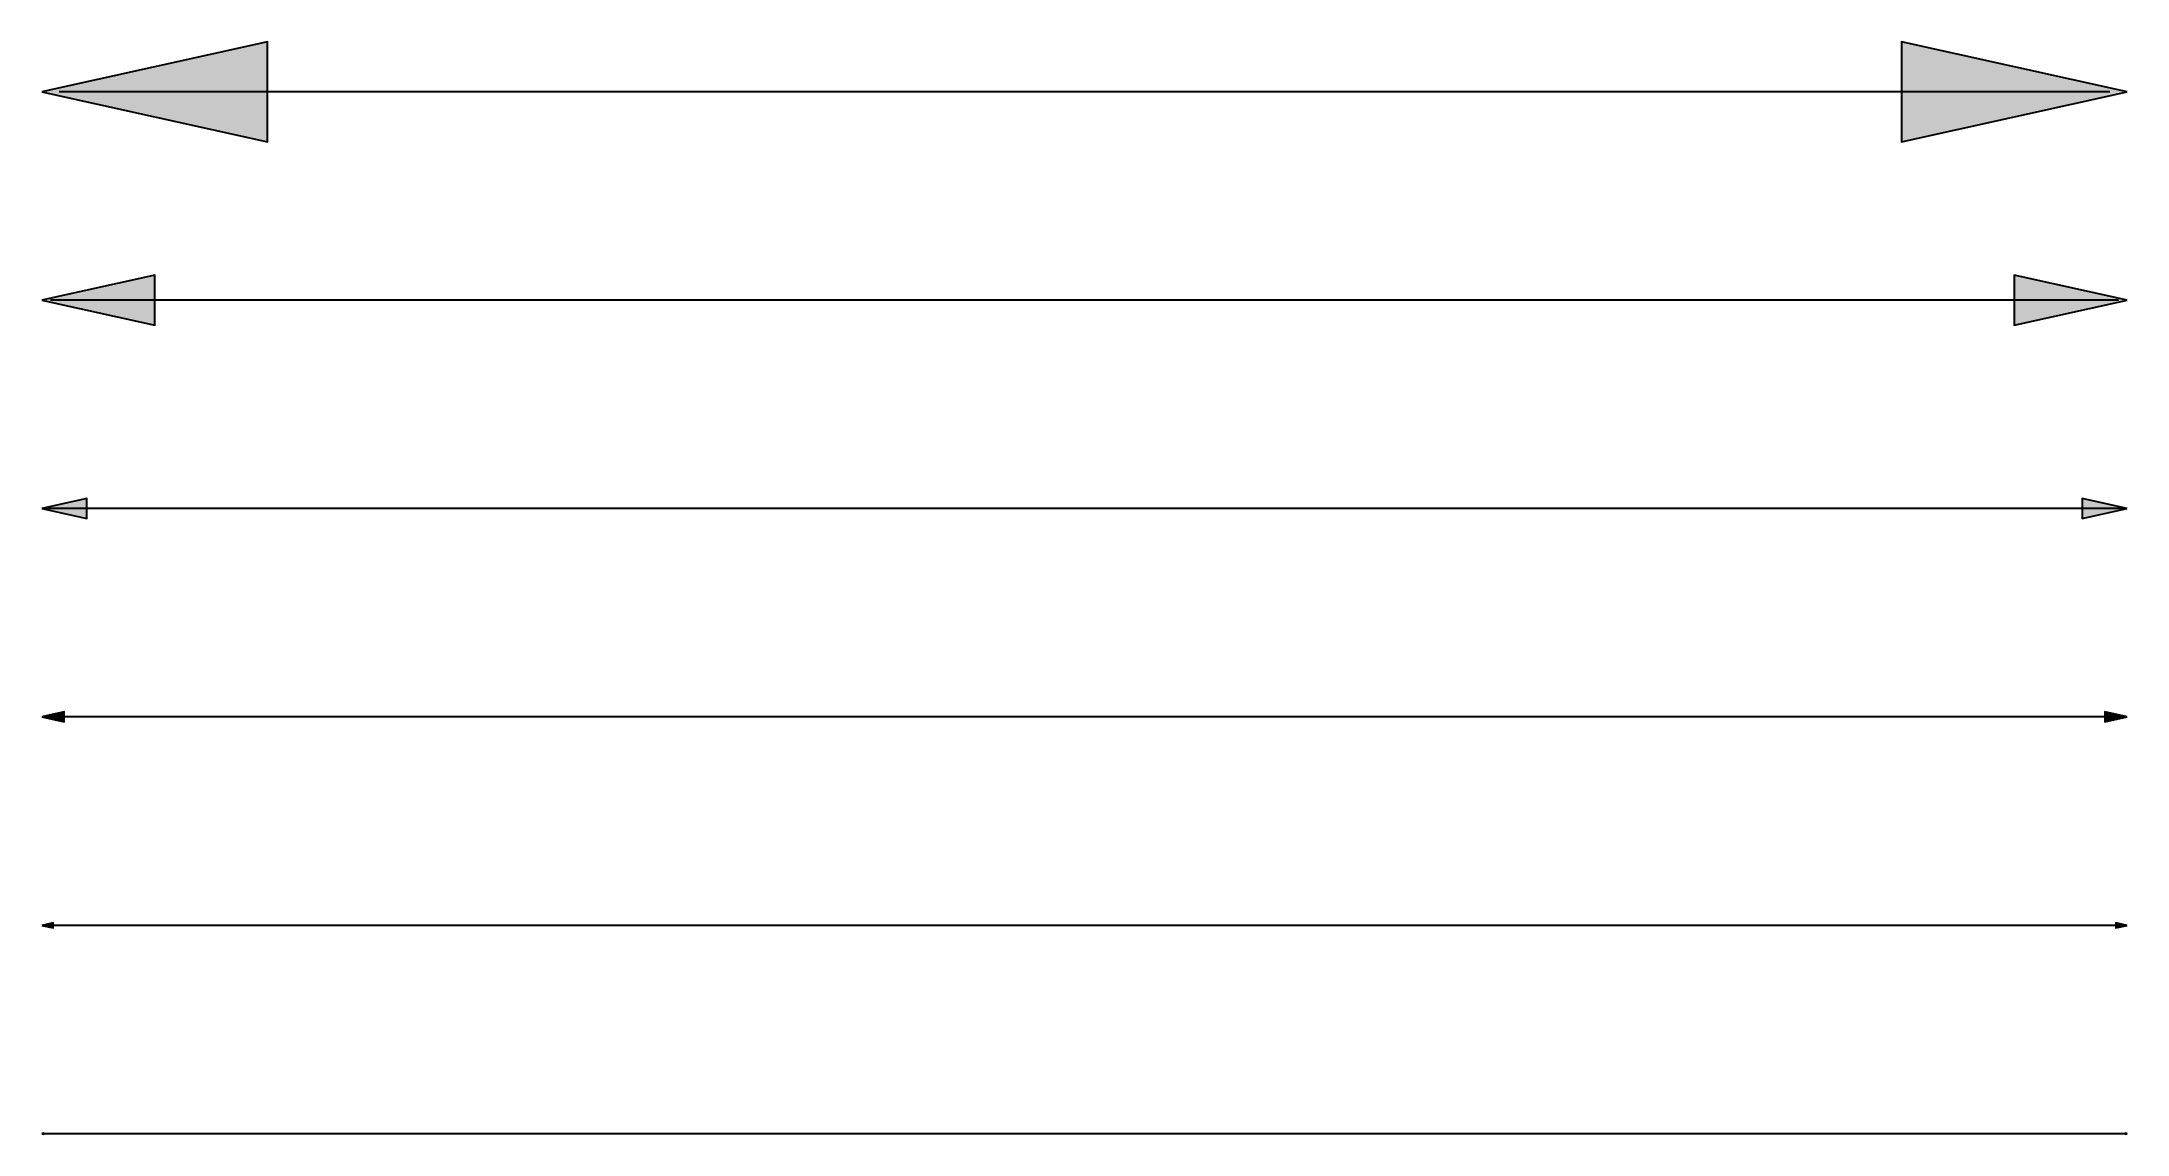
# Model space of a CAD drawing. Header units: millimetres. Extents: x 0 to 2000, y 0 to 1048.
import ezdxf

# ---------------------------------------------------------------- set-up
doc = ezdxf.new("R2010")
doc.units = ezdxf.units.MM
doc.layers.add('BZ_odn', color=1, linetype='Continuous')
doc.styles.add('BIKWYM', font='bikromsw.shx', dxfattribs={"width": 0.8})
doc.dimstyles.new('BZ_ST_100_mm', dxfattribs={"dimscale": 10, "dimtxt": 25, "dimasz": 1.666667, "dimexe": 24, "dimexo": 0, "dimgap": 7.5, "dimtad": 1, "dimdec": 1, "dimrnd": 0.5, "dimdsep": 46, "dimtxsty": 'BIKWYM', "dimblk": 'WYM-ST', "dimcen": 0, "dimdle": 20, "dimclrd": 256, "dimclre": 256, "dimclrt": 7, "dimadec": 0, "dimazin": 0, "dimtfac": 0.033333, "dimtdec": 1, "dimtix": 1, "dimtmove": 2, "dimatfit": 3, "dimldrblk": 'WYM-ST', "dimfxl": 1, "dimtvp": 0.8, "dimtolj": 1, "dimtzin": 0, "dimarcsym": 0})
doc.dimstyles.new('BZ_ST_10_mm', dxfattribs={"dimtxt": 25, "dimasz": 1.666667, "dimexe": 24, "dimexo": 0, "dimgap": 7.5, "dimtad": 1, "dimdec": 1, "dimrnd": 0.5, "dimdsep": 46, "dimtxsty": 'BIKWYM', "dimblk": 'WYM-ST', "dimcen": 0, "dimdle": 20, "dimclrd": 256, "dimclre": 256, "dimclrt": 7, "dimadec": 0, "dimazin": 0, "dimtfac": 0.033333, "dimtdec": 1, "dimtix": 1, "dimtmove": 2, "dimatfit": 3, "dimldrblk": 'WYM-ST', "dimfxl": 1, "dimtvp": 0.8, "dimtolj": 1, "dimtzin": 0, "dimarcsym": 0})
doc.dimstyles.new('BZ_ST_1_mm', dxfattribs={"dimscale": 0.1, "dimtxt": 25, "dimasz": 1.666667, "dimexe": 24, "dimexo": 0, "dimgap": 7.5, "dimtad": 1, "dimdec": 1, "dimrnd": 0.5, "dimdsep": 46, "dimtxsty": 'BIKWYM', "dimblk": 'WYM-ST', "dimcen": 0, "dimdle": 20, "dimclrd": 256, "dimclre": 256, "dimclrt": 7, "dimadec": 0, "dimazin": 0, "dimtfac": 0.033333, "dimtdec": 1, "dimtix": 1, "dimtmove": 2, "dimatfit": 3, "dimldrblk": 'WYM-ST', "dimfxl": 1, "dimtvp": 0.8, "dimtolj": 1, "dimtzin": 0, "dimarcsym": 0})
doc.dimstyles.new('BZ_ST_20_mm', dxfattribs={"dimscale": 2, "dimtxt": 25, "dimasz": 1.666667, "dimexe": 24, "dimexo": 0, "dimgap": 7.5, "dimtad": 1, "dimdec": 1, "dimrnd": 0.5, "dimdsep": 46, "dimtxsty": 'BIKWYM', "dimblk": 'WYM-ST', "dimcen": 0, "dimdle": 20, "dimclrd": 256, "dimclre": 256, "dimclrt": 7, "dimadec": 0, "dimazin": 0, "dimtfac": 0.033333, "dimtdec": 1, "dimtix": 1, "dimtmove": 2, "dimatfit": 3, "dimldrblk": 'WYM-ST', "dimfxl": 1, "dimtvp": 0.8, "dimtolj": 1, "dimtzin": 0, "dimarcsym": 0})
doc.dimstyles.new('BZ_ST_50_mm', dxfattribs={"dimscale": 5, "dimtxt": 25, "dimasz": 1.666667, "dimexe": 24, "dimexo": 0, "dimgap": 7.5, "dimtad": 1, "dimdec": 1, "dimrnd": 0.5, "dimdsep": 46, "dimtxsty": 'BIKWYM', "dimblk": 'WYM-ST', "dimcen": 0, "dimdle": 20, "dimclrd": 256, "dimclre": 256, "dimclrt": 7, "dimadec": 0, "dimazin": 0, "dimtfac": 0.033333, "dimtdec": 1, "dimtix": 1, "dimtmove": 2, "dimatfit": 3, "dimldrblk": 'WYM-ST', "dimfxl": 1, "dimtvp": 0.8, "dimtolj": 1, "dimtzin": 0, "dimarcsym": 0})
doc.dimstyles.new('BZ_ST_5_mm', dxfattribs={"dimscale": 0.5, "dimtxt": 25, "dimasz": 1.666667, "dimexe": 24, "dimexo": 0, "dimgap": 7.5, "dimtad": 1, "dimdec": 1, "dimrnd": 0.5, "dimdsep": 46, "dimtxsty": 'BIKWYM', "dimblk": 'WYM-ST', "dimcen": 0, "dimdle": 20, "dimclrd": 256, "dimclre": 256, "dimclrt": 7, "dimadec": 0, "dimazin": 0, "dimtfac": 0.033333, "dimtdec": 1, "dimtix": 1, "dimtmove": 2, "dimatfit": 3, "dimldrblk": 'WYM-ST', "dimfxl": 1, "dimtvp": 0.8, "dimtolj": 1, "dimtzin": 0, "dimarcsym": 0})

# ---------------------------------------------------------------- blocks, each defined once
blk = doc.blocks.new('WYM-ST')
blk.add_hatch(color=256).paths.add_polyline_path([(0, 0), (-13, 2.88), (-13, -2.88)])
blk.add_lwpolyline([(0, 0), (-13, 2.88), (-13, -2.88), (0, 0)])
blk = doc.blocks.new('*D9')
at = {"layer": 'BZ_odn', "lineweight": -2, "transparency": 16777216}
blk.add_line((1999.8, 0), (0.2, 0), dxfattribs=at)
at = {"layer": 'DEFPOINTS', "color": 0, "transparency": 16777216}
for p in [(0, 0), (0, 0), (2000, 0)]:
    blk.add_point(p, dxfattribs=at)
at = {"layer": 'BZ_odn', "lineweight": -2, "transparency": 16777216, "xscale": 0.1666666666666667, "yscale": 0.1666666666666667, "zscale": 0.1666666666666667, "rotation": 180}
blk.add_blockref('WYM-ST', (0, 0), dxfattribs=at)
at = {"layer": 'BZ_odn', "lineweight": -2, "transparency": 16777216, "xscale": 0.1666666666666667, "yscale": 0.1666666666666667, "zscale": 0.1666666666666667}
blk.add_blockref('WYM-ST', (2000, 0), dxfattribs=at)
blk = doc.blocks.new('*D10')
at = {"layer": 'BZ_odn', "lineweight": -2, "transparency": 16777216}
blk.add_line((1999.2, 200), (0.8, 200), dxfattribs=at)
at = {"layer": 'DEFPOINTS', "color": 0, "transparency": 16777216}
for p in [(0, 200), (0, 200), (2000, 200)]:
    blk.add_point(p, dxfattribs=at)
at = {"layer": 'BZ_odn', "lineweight": -2, "transparency": 16777216, "xscale": 0.8333333333333334, "yscale": 0.8333333333333334, "zscale": 0.8333333333333334, "rotation": 180}
blk.add_blockref('WYM-ST', (0, 200), dxfattribs=at)
at = {"layer": 'BZ_odn', "lineweight": -2, "transparency": 16777216, "xscale": 0.8333333333333334, "yscale": 0.8333333333333334, "zscale": 0.8333333333333334}
blk.add_blockref('WYM-ST', (2000, 200), dxfattribs=at)
blk = doc.blocks.new('*D11')
at = {"layer": 'BZ_odn', "lineweight": -2, "transparency": 16777216}
blk.add_line((1998.3, 400), (1.7, 400), dxfattribs=at)
at = {"layer": 'DEFPOINTS', "color": 0, "transparency": 16777216}
for p in [(0, 400), (0, 400), (2000, 400)]:
    blk.add_point(p, dxfattribs=at)
at = {"layer": 'BZ_odn', "lineweight": -2, "transparency": 16777216, "xscale": 1.666666666666667, "yscale": 1.666666666666667, "zscale": 1.666666666666667, "rotation": 180}
blk.add_blockref('WYM-ST', (0, 400), dxfattribs=at)
at = {"layer": 'BZ_odn', "lineweight": -2, "transparency": 16777216, "xscale": 1.666666666666667, "yscale": 1.666666666666667, "zscale": 1.666666666666667}
blk.add_blockref('WYM-ST', (2000, 400), dxfattribs=at)
blk = doc.blocks.new('*D12')
at = {"layer": 'BZ_odn', "lineweight": -2, "transparency": 16777216}
blk.add_line((1996.7, 600), (3.3, 600), dxfattribs=at)
at = {"layer": 'DEFPOINTS', "color": 0, "transparency": 16777216}
for p in [(0, 600), (0, 600), (2000, 600)]:
    blk.add_point(p, dxfattribs=at)
at = {"layer": 'BZ_odn', "lineweight": -2, "transparency": 16777216, "xscale": 3.333333333333333, "yscale": 3.333333333333333, "zscale": 3.333333333333333, "rotation": 180}
blk.add_blockref('WYM-ST', (0, 600), dxfattribs=at)
at = {"layer": 'BZ_odn', "lineweight": -2, "transparency": 16777216, "xscale": 3.333333333333333, "yscale": 3.333333333333333, "zscale": 3.333333333333333}
blk.add_blockref('WYM-ST', (2000, 600), dxfattribs=at)
blk = doc.blocks.new('*D13')
at = {"layer": 'BZ_odn', "lineweight": -2, "transparency": 16777216}
blk.add_line((1991.7, 800), (8.3, 800), dxfattribs=at)
at = {"layer": 'DEFPOINTS', "color": 0, "transparency": 16777216}
for p in [(0, 800), (0, 800), (2000, 800)]:
    blk.add_point(p, dxfattribs=at)
at = {"layer": 'BZ_odn', "lineweight": -2, "transparency": 16777216, "xscale": 8.333333333333334, "yscale": 8.333333333333334, "zscale": 8.333333333333334, "rotation": 180}
blk.add_blockref('WYM-ST', (0, 800), dxfattribs=at)
at = {"layer": 'BZ_odn', "lineweight": -2, "transparency": 16777216, "xscale": 8.333333333333334, "yscale": 8.333333333333334, "zscale": 8.333333333333334}
blk.add_blockref('WYM-ST', (2000, 800), dxfattribs=at)
blk = doc.blocks.new('*D14')
at = {"layer": 'BZ_odn', "lineweight": -2, "transparency": 16777216}
blk.add_line((1983.3, 1000), (16.7, 1000), dxfattribs=at)
at = {"layer": 'DEFPOINTS', "color": 0, "transparency": 16777216}
for p in [(0, 1000), (0, 1000), (2000, 1000)]:
    blk.add_point(p, dxfattribs=at)
at = {"layer": 'BZ_odn', "lineweight": -2, "transparency": 16777216, "xscale": 16.66666666666667, "yscale": 16.66666666666667, "zscale": 16.66666666666667, "rotation": 180}
blk.add_blockref('WYM-ST', (0, 1000), dxfattribs=at)
at = {"layer": 'BZ_odn', "lineweight": -2, "transparency": 16777216, "xscale": 16.66666666666667, "yscale": 16.66666666666667, "zscale": 16.66666666666667}
blk.add_blockref('WYM-ST', (2000, 1000), dxfattribs=at)

msp = doc.modelspace()

# ---------------------------------------------------------------- dimensions: what is measured, and where the dimension line sits
at = {"layer": 'BZ_odn'}
for p1, p2, dimstyle, override, picture, middle in [((2000, 1000), (0, 1000), 'BZ_ST_100_mm', {"dimdle": 0, "dimse1": 1, "dimse2": 1}, '*D14', (1000, 1000)), ((2000, 800), (0, 800), 'BZ_ST_50_mm', {"dimdle": 0, "dimse1": 1, "dimse2": 1}, '*D13', (1000, 800)), ((2000, 600), (0, 600), 'BZ_ST_20_mm', {"dimdle": 0, "dimse1": 1, "dimse2": 1}, '*D12', (1000, 600)), ((2000, 400), (0, 400), 'BZ_ST_10_mm', {"dimdle": 0, "dimse1": 1, "dimse2": 1}, '*D11', (1000, 400)), ((2000, 200), (0, 200), 'BZ_ST_5_mm', {"dimdle": 0, "dimse1": 1, "dimse2": 1}, '*D10', (1000, 200)), ((2000, 0), (0, 0), 'BZ_ST_1_mm', {"dimexe": 0, "dimdle": 0, "dimse1": 1, "dimse2": 1}, '*D9', (1000, 0))]:
    dim = msp.add_aligned_dim(p1=p1, p2=p2, distance=0, text=' ', dimstyle=dimstyle, override=override, dxfattribs=at)
    dim.commit()
    dim.dimension.update_dxf_attribs({"geometry": picture, "text_midpoint": middle})

doc.saveas('drawing.dxf')
